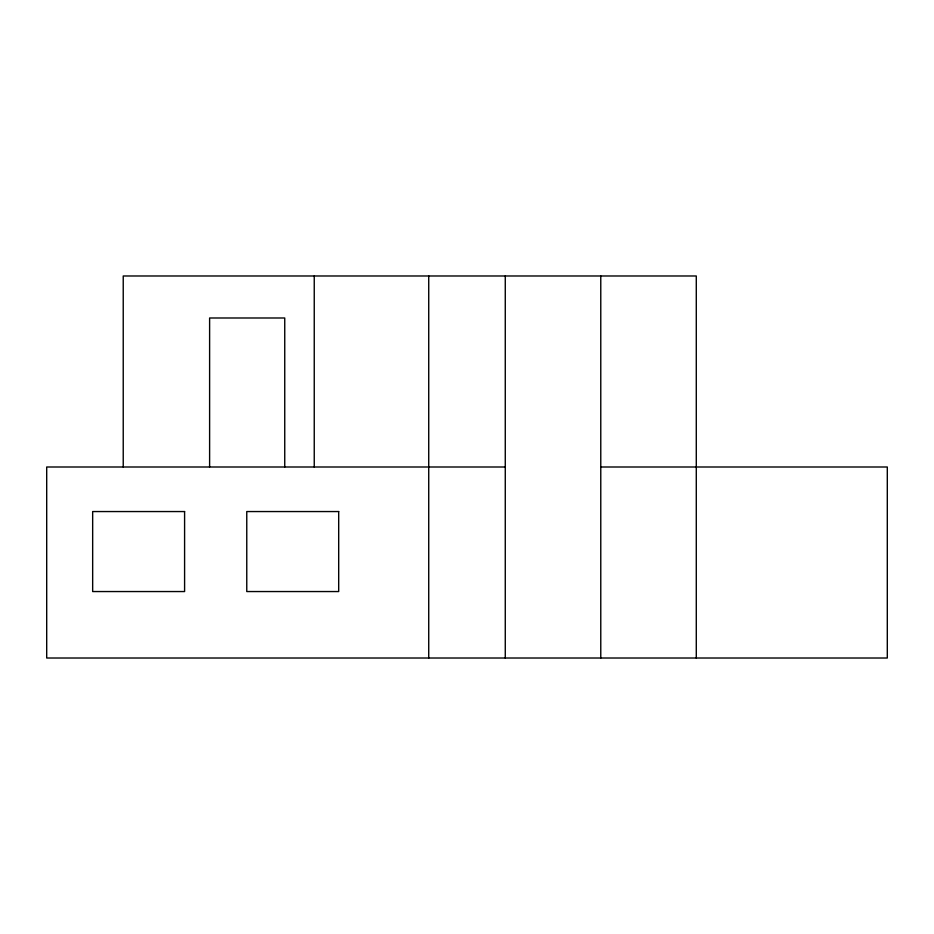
<?xml version="1.0" encoding="UTF-8"?>
<svg xmlns="http://www.w3.org/2000/svg" width="934" height="934" viewBox="0 0 934 934"><rect width="100%" height="100%" fill="white"/><g stroke="black" fill="none" stroke-linecap="round" stroke-linejoin="round"><path stroke-width="1.4" d="M505.271 467L46.7 467L46.7 658.015L887.3 658.015L887.3 467L600.772 467M696.285 658.015L696.285 275.985L123.23 275.985L123.23 467M600.772 275.985L600.772 658.015M505.271 275.985L505.271 658.015M428.729 275.985L428.729 658.015M314.244 275.985L314.244 467M284.742 467L284.742 317.992L209.613 317.992L209.613 467M184.593 511.552L92.664 511.552L92.664 591.549L184.593 591.549L184.593 511.552M338.692 511.552L246.763 511.552L246.763 591.549L338.692 591.549L338.692 511.552"/></g></svg>
